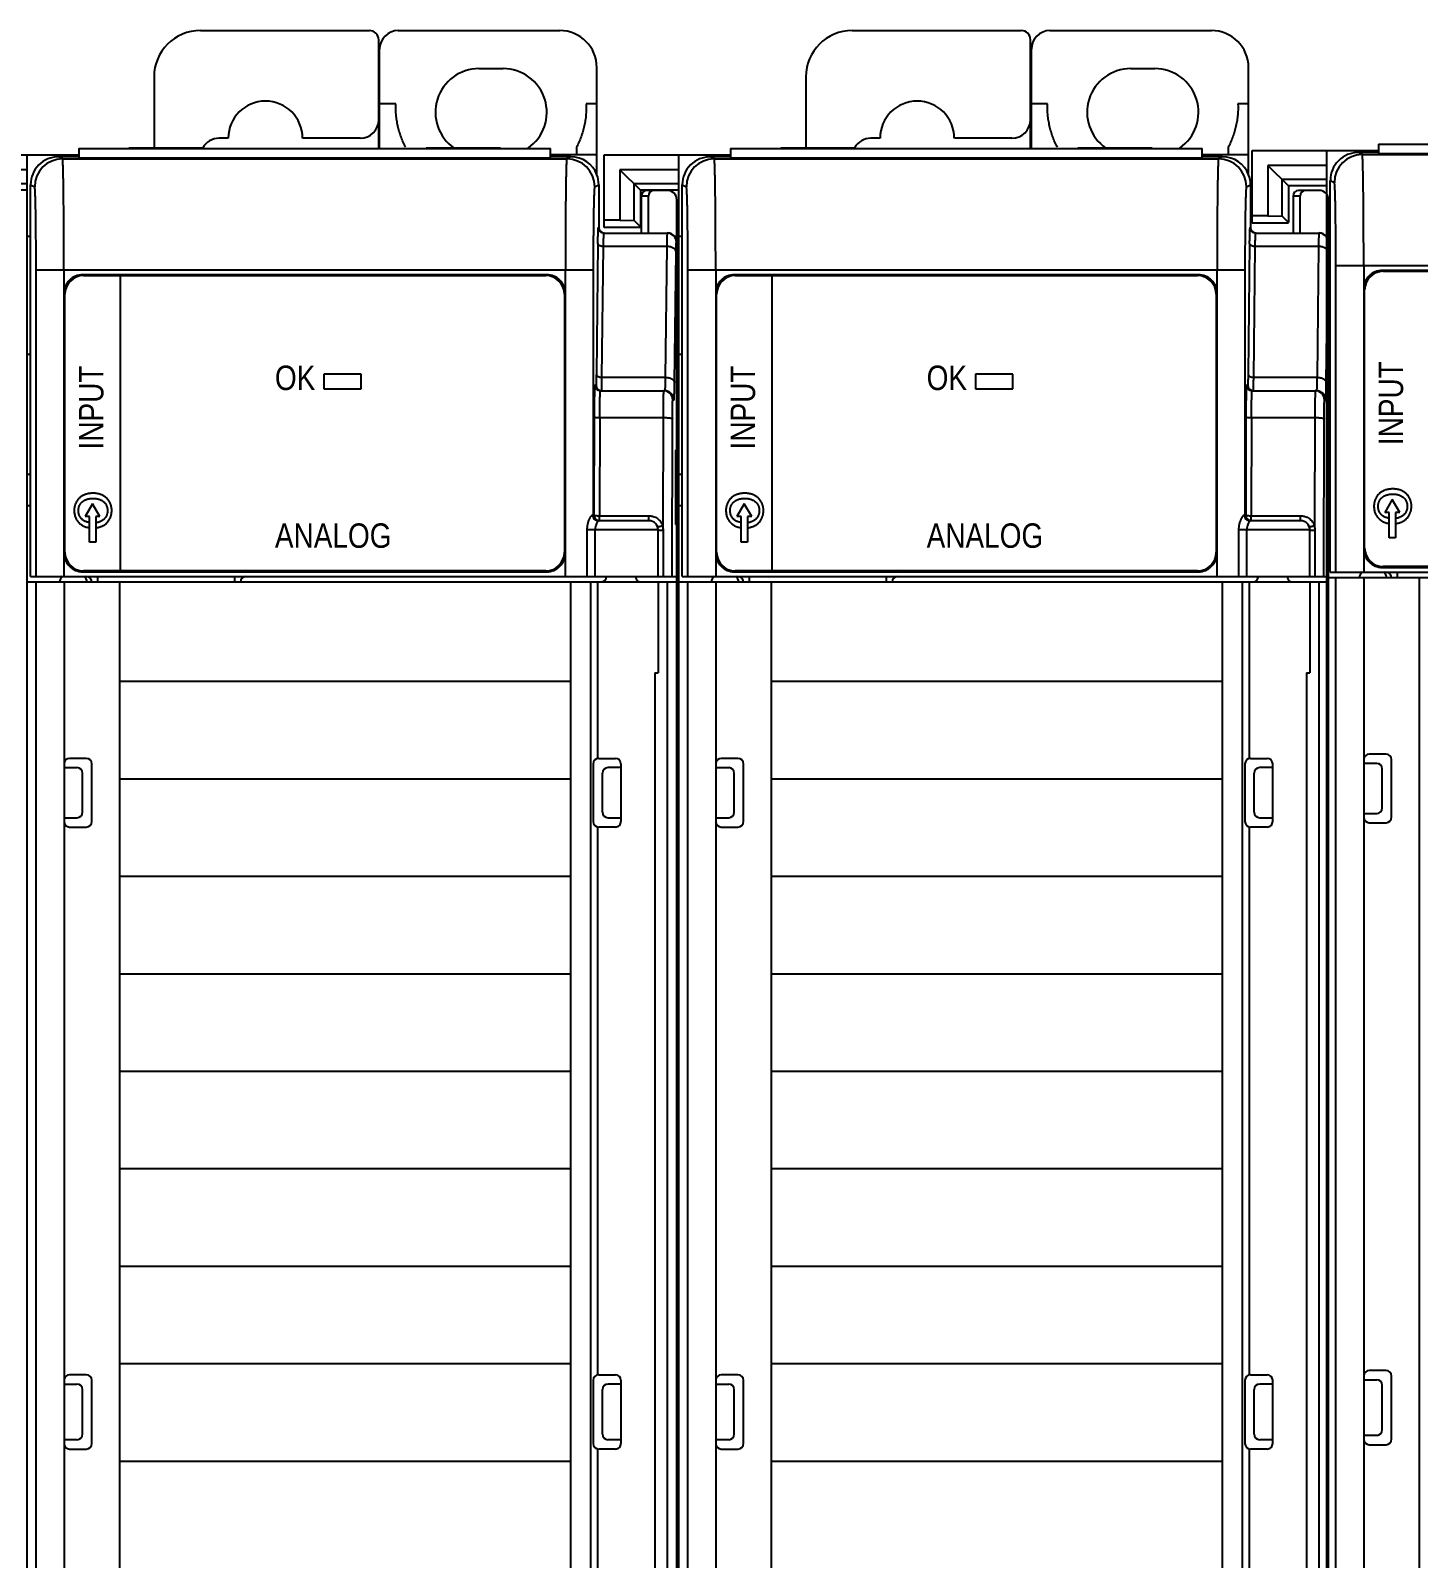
# Model space of a CAD drawing. Header units: inches. Extents: x -38 to 199, y -310 to 64.
# Drawn here: x 103.155 to 106.098, y 55.418 to 58.658 of the extents above; entities that cross this region are included whole.
import ezdxf

# ---------------------------------------------------------------- set-up
doc = ezdxf.new("R2010")
doc.units = ezdxf.units.IN
doc.header["$MEASUREMENT"] = 0
doc.layers.add('off-wire', color=6, linetype='Continuous')
doc.layers.add('PLC', color=7, linetype='Continuous')
doc.styles.get("Standard").update_dxf_attribs({"font": 'arial.ttf'})

# ---------------------------------------------------------------- blocks, each defined once
blk = doc.blocks.new('AI4')
at = {"layer": 'PLC', "linetype": 'Continuous'}
for p, q in [((215.1177, -47.4152), (215.476, -47.4152)), ((215.537, -47.4152), (215.8795, -47.4152)), ((215.4957, -47.6638), (215.4957, -47.4349)), ((215.4976, -47.6638), (215.4976, -47.4546)), ((215.7083, -47.4959), (215.7595, -47.4959)), ((215.9583, -47.7208), (215.9583, -47.4939)), ((215.0193, -47.5136), (215.0193, -47.6638)), ((215.532, -47.5707), (215.4976, -47.5707)), ((215.9583, -47.5707), (215.9357, -47.5707)), ((215.1768, -47.6435), (215.1571, -47.6435)), ((215.4563, -47.6435), (215.3343, -47.6435)), ((214.5921, -47.8325), (214.5921, -47.679)), ((214.5921, -47.679), (214.8599, -47.679)), ((214.7496, -47.679), (214.7496, -52.2734)), ((214.8252, -47.6873), (214.8165, -47.6829)), ((214.8599, -47.6829), (214.8165, -47.6829)), ((214.8252, -47.6873), (215.8945, -47.6873)), ((214.8599, -47.6652), (214.8599, -47.6851)), ((214.8599, -47.6652), (215.8599, -47.6652)), ((214.8599, -47.6851), (215.8599, -47.6851)), ((214.9662, -47.6638), (215.1236, -47.6638)), ((215.5961, -47.6638), (215.7536, -47.6638)), ((215.8599, -47.6851), (215.8599, -47.6652)), ((215.9583, -47.679), (215.8599, -47.679)), ((215.9032, -47.6829), (215.8599, -47.6829)), ((215.9032, -47.6829), (215.8945, -47.6873)), ((215.915, -47.6627), (215.915, -47.679)), ((214.6253, -47.7102), (214.6253, -47.8175)), ((214.6253, -47.7102), (214.6689, -47.7538)), ((214.7496, -47.7102), (214.6253, -47.7102)), ((214.6553, -47.818), (214.6553, -47.7402)), ((214.7496, -47.7402), (214.6553, -47.7402)), ((214.6689, -47.7538), (214.6689, -47.8316)), ((214.7496, -47.7538), (214.6689, -47.7538)), ((214.7575, -48.5727), (214.7575, -47.742)), ((214.7575, -47.742), (214.7662, -47.7463)), ((215.9535, -47.7463), (215.9622, -47.742)), ((215.9622, -47.742), (215.9622, -47.8325)), ((216.1079, -47.7544), (216.0642, -47.7544)), ((214.8276, -47.7769), (214.8276, -47.7689)), ((215.8922, -47.7689), (215.8921, -47.7769)), ((216.0524, -47.7662), (216.0524, -47.8443)), ((216.0674, -47.7662), (216.0524, -47.7662)), ((216.0674, -47.8443), (216.0674, -47.7662)), ((216.1276, -52.2296), (216.1276, -47.774)), ((214.6253, -47.8175), (214.5921, -47.8175)), ((214.6253, -47.8175), (214.6553, -47.818)), ((214.6553, -47.818), (214.6689, -47.8316)), ((214.828, -47.8226), (214.828, -47.8215)), ((215.8918, -47.8083), (215.8917, -47.8215)), ((214.6689, -47.8325), (214.5921, -47.8325)), ((214.7575, -47.8522), (214.7496, -47.8522)), ((214.8282, -47.8518), (214.828, -47.8226)), ((215.9622, -47.8325), (215.9616, -47.8329)), ((215.9734, -47.8447), (216.1072, -47.8447)), ((216.1079, -47.8443), (216.1072, -47.8447)), ((216.1276, -47.8522), (216.1236, -47.8522)), ((215.9605, -47.8665), (215.9572, -48.1439)), ((215.969, -48.1505), (215.9723, -47.8731)), ((216.1066, -47.8731), (215.9723, -47.8731)), ((216.1066, -47.8731), (216.1033, -48.1505)), ((216.123, -48.1616), (216.1263, -47.8842)), ((216.1276, -47.864), (216.1269, -47.8643)), ((214.7693, -48.5727), (214.7693, -47.9235)), ((215.9504, -47.9235), (214.7693, -47.9235)), ((214.8283, -47.9235), (214.8283, -48.5727)), ((215.852, -47.9329), (214.8677, -47.9329)), ((214.8697, -47.9349), (215.85, -47.9349)), ((215.8914, -48.5727), (215.8914, -47.9235)), ((215.9504, -47.9235), (215.9504, -48.4428)), ((214.8303, -48.5215), (214.8303, -47.9742)), ((215.8894, -47.9742), (215.8894, -48.5215)), ((214.7575, -48.1022), (214.7496, -48.1022)), ((215.3795, -48.1435), (215.3795, -48.175)), ((215.4583, -48.1435), (215.3795, -48.1435)), ((215.4583, -48.175), (215.4583, -48.1435)), ((215.3795, -48.175), (215.4583, -48.175)), ((215.9539, -48.1672), (215.9564, -48.1672)), ((215.9682, -48.179), (215.9685, -48.1756)), ((215.9685, -48.1756), (215.9688, -48.1657)), ((215.969, -48.1505), (216.1033, -48.1505)), ((215.9657, -48.179), (216.1021, -48.179)), ((216.0995, -48.179), (216.0993, -48.1817)), ((216.1217, -48.1987), (216.1192, -48.1987)), ((216.1217, -48.1987), (216.1221, -48.1962)), ((215.9525, -48.2343), (215.9521, -48.4428)), ((215.9644, -48.2358), (215.9639, -48.4441)), ((215.9644, -48.2358), (216.0987, -48.2358)), ((216.0987, -48.2358), (216.0983, -48.4652)), ((216.1178, -48.5727), (216.1184, -48.2383)), ((216.1248, -48.305), (216.1248, -48.4624)), ((216.1248, -48.305), (216.1262, -48.305)), ((216.1262, -48.4624), (216.1262, -48.305)), ((214.7496, -48.3561), (214.7575, -48.3561)), ((214.7575, -48.4231), (214.7496, -48.4231)), ((215.9493, -48.4428), (215.9521, -48.4428)), ((215.9609, -48.4546), (215.959, -48.4575)), ((216.0685, -48.4546), (215.9609, -48.4546)), ((215.9639, -48.4546), (215.9639, -48.4441)), ((215.9639, -48.4441), (216.0685, -48.4441)), ((216.0685, -48.4546), (216.0685, -48.4441)), ((216.1262, -48.4624), (216.1248, -48.4624)), ((216.0882, -48.4742), (215.937, -48.4742)), ((215.937, -48.4743), (215.937, -48.5727)), ((215.9544, -48.5727), (215.9544, -48.4742)), ((216.0882, -48.5727), (216.0882, -48.4742)), ((216.0993, -48.5727), (216.0994, -48.4755)), ((214.8677, -48.5628), (215.852, -48.5628)), ((215.85, -48.5609), (214.8697, -48.5609)), ((214.7496, -48.5845), (216.1276, -48.5845)), ((214.7575, -48.5727), (216.1276, -48.5727)), ((214.7693, -52.2935), (214.7693, -48.5845)), ((214.8284, -48.5845), (214.8284, -52.3025)), ((214.8992, -48.5727), (214.8992, -48.5845)), ((215.1906, -48.5845), (215.1906, -48.5727)), ((215.9032, -52.0687), (215.9032, -48.5845)), ((215.9444, -48.5845), (215.9444, -52.0687)), ((215.96, -48.9587), (215.96, -48.5845)), ((216.0882, -48.5845), (216.0882, -48.7774)), ((216.1079, -52.1514), (216.1079, -48.5845)), ((216.0811, -48.7774), (216.0811, -51.99)), ((216.0811, -48.7774), (216.0882, -48.7774)), ((214.8284, -48.9782), (214.8559, -48.9782)), ((214.8756, -48.9585), (214.8402, -48.9585)), ((214.8874, -49.0924), (214.8874, -48.9703)), ((215.9504, -48.9703), (215.9504, -49.0924)), ((215.9622, -48.9585), (215.9976, -48.9585)), ((216.0095, -48.9782), (215.9819, -48.9782)), ((216.0095, -49.0924), (216.0095, -48.9703)), ((214.8677, -49.0727), (214.8677, -48.99)), ((215.9701, -49.0727), (215.9701, -48.99)), ((214.8284, -49.0845), (214.8559, -49.0845)), ((215.9819, -49.0845), (216.0095, -49.0845)), ((214.8402, -49.1042), (214.8756, -49.1042)), ((215.96, -50.2658), (215.96, -49.104)), ((215.9976, -49.1042), (215.9622, -49.1042)), ((214.8756, -50.2656), (214.8402, -50.2656)), ((214.8874, -50.4113), (214.8874, -50.2774)), ((215.9504, -50.2774), (215.9504, -50.4113)), ((215.9622, -50.2656), (215.9976, -50.2656)), ((216.0095, -50.4113), (216.0095, -50.2774)), ((214.8284, -50.2853), (214.8559, -50.2853)), ((214.8677, -50.3916), (214.8677, -50.2971)), ((215.9701, -50.3916), (215.9701, -50.2971)), ((216.0095, -50.2853), (215.9819, -50.2853)), ((214.8559, -50.4034), (214.8284, -50.4034)), ((216.0095, -50.4034), (215.9819, -50.4034)), ((214.8402, -50.4231), (214.8756, -50.4231)), ((215.96, -51.5847), (215.96, -50.4229)), ((215.9976, -50.4231), (215.9622, -50.4231))]:
    blk.add_line(p, q, dxfattribs=at)
at = {"layer": 'PLC'}
for p, q in [((214.9481, -48.5628), (214.9481, -47.9329)), ((214.9461, -48.7951), (215.9032, -48.7951)), ((214.9461, -49.0018), (215.9032, -49.0018)), ((214.9461, -49.2085), (215.9032, -49.2085)), ((214.9461, -49.4152), (215.9032, -49.4152)), ((214.9461, -49.6219), (215.9032, -49.6219)), ((214.9461, -49.8286), (215.9032, -49.8286)), ((214.9461, -50.0353), (215.9032, -50.0353)), ((214.9461, -50.242), (215.9032, -50.242)), ((214.9461, -50.4487), (215.9032, -50.4487))]:
    blk.add_line(p, q, dxfattribs=at)
at = {"layer": 'PLC', "color": 7, "linetype": 'Continuous'}
for p, q in [((214.8889, -48.4188), (214.8733, -48.4459)), ((214.9046, -48.4459), (214.8889, -48.4188)), ((214.8823, -48.4459), (214.8733, -48.4459)), ((214.8823, -48.5), (214.8823, -48.4459)), ((214.8823, -48.4585), (214.8823, -48.4585)), ((214.8823, -48.4695), (214.8823, -48.4695)), ((214.9046, -48.4459), (214.8956, -48.4459)), ((214.8956, -48.4459), (214.8956, -48.5)), ((214.8956, -48.4588), (214.8956, -48.4588)), ((214.8956, -48.4698), (214.8956, -48.4698)), ((214.8956, -48.5), (214.8823, -48.5))]:
    blk.add_line(p, q, dxfattribs=at)
at = {"layer": 'PLC'}
blk.add_lwpolyline([(214.7693, -48.5845), (214.9461, -48.5845), (214.9461, -52.3089), (214.7693, -52.3089)], close=True, dxfattribs=at)
at = {"layer": 'PLC', "linetype": 'Continuous'}
for centre, radius, start, end in [((215.1177, -47.5136), 0.0984, 90, 180), ((215.476, -47.4349), 0.0197, 0, 90), ((215.537, -47.4546), 0.0394, 90, 180), ((215.8795, -47.4939), 0.0787, 0, 90), ((215.7083, -47.5884), 0.0925, 90, 235.1773), ((215.7595, -47.5884), 0.0925, 304.8225, 90), ((215.2555, -47.6435), 0.0787, 0, 180), ((215.4563, -47.6042), 0.0394, 270, 0), ((215.1571, -47.6829), 0.0394, 90, 150.7507), ((214.8165, -47.742), 0.059, 89.9941, 179.9963), ((214.8253, -47.7463), 0.0591, 90.0133, 179.9941), ((215.8945, -47.7463), 0.0591, 0.0052, 89.9864), ((216.0642, -47.7662), 0.0118, 90, 180), ((216.1079, -47.774), 0.0197, 0, 90), ((203.4647, -47.8923), 11.3635, 0.35718, 0.58221), ((225.9728, -47.8811), 10.0813, 179.40757, 179.58624), ((232.4316, -47.9222), 16.5402, 179.65114, 180.00432), ((197.5204, -47.9235), 17.3079, 0.00012, 0.23749), ((215.9734, -47.8329), 0.0118, 180.0076, 269.9859), ((216.1072, -47.8644), 0.0197, 0.0071, 89.9856), ((214.8677, -47.9723), 0.0394, 90, 180.2046), ((214.8697, -47.9742), 0.0394, 90, 180), ((215.85, -47.9742), 0.0394, 0, 90), ((215.852, -47.9723), 0.0394, 359.7572, 90), ((215.9657, -48.1672), 0.0118, 179.9963, 269.9952), ((215.9682, -48.1672), 0.0118, 180.0785, 269.9991), ((214.3808, -48.1365), 1.5883, 358.9453, 359.4943), ((216.0995, -48.1987), 0.0197, 0.0014, 89.9226), ((216.1021, -48.1987), 0.0197, 359.9955, 89.9954), ((215.9623, -48.4428), 0.0117, 179.9923, 269.9793), ((215.9639, -48.4428), 0.0118, 179.9993, 269.9977), ((216.0685, -48.4742), 0.0197, 0, 90), ((216.0689, -48.4757), 0.0312, 19.6677, 37.4136), ((214.8677, -48.5235), 0.0394, 179.7697, 270), ((214.8697, -48.5215), 0.0394, 180, 270), ((215.85, -48.5215), 0.0394, 270, 360), ((215.852, -48.5235), 0.0394, 270, 0.2819), ((214.848, -48.5911), 0.0303, 141.8481, 167.3196), ((214.848, -48.5911), 0.0303, 12.6804, 38.1519), ((214.8756, -48.5845), 0.0118, 0, 67.5), ((215.2142, -48.5845), 0.0118, 90, 180), ((215.9671, -48.5727), 0.0118, 270, 0), ((216.0518, -48.5727), 0.0118, 180, 247.5), ((214.8402, -48.9703), 0.0118, 90, 179.9898), ((214.8559, -48.99), 0.0118, 0, 90), ((214.8756, -48.9703), 0.0118, 0, 90), ((215.9622, -48.9703), 0.0118, 90, 180), ((215.9819, -48.99), 0.0118, 90, 180), ((215.9976, -48.9703), 0.0118, 0, 90), ((214.8559, -49.0727), 0.0118, 270, 360), ((215.9819, -49.0727), 0.0118, 180, 270), ((214.8402, -49.0924), 0.0118, 180.0095, 270), ((214.8756, -49.0924), 0.0118, 270, 360), ((215.9622, -49.0924), 0.0118, 180, 270), ((215.9976, -49.0924), 0.0118, 270, 0.006), ((214.8402, -50.2774), 0.0118, 90, 179.9886), ((214.8756, -50.2774), 0.0118, 0, 90), ((215.9622, -50.2774), 0.0118, 90, 180), ((215.9976, -50.2774), 0.0118, 0, 90), ((214.8559, -50.2971), 0.0118, 0, 90), ((215.9819, -50.2971), 0.0118, 90, 180), ((214.8402, -50.4113), 0.0118, 180.0095, 270), ((214.8559, -50.3916), 0.0118, 270, 360), ((214.8756, -50.4113), 0.0118, 270, 360), ((215.9622, -50.4113), 0.0118, 180, 270), ((215.9819, -50.3916), 0.0118, 180, 270), ((215.9976, -50.4113), 0.0118, 270, 0.006)]:
    blk.add_arc(centre, radius, start, end, dxfattribs=at)
for centre, major_axis, ratio, start_param, end_param in [((215.9032, -47.742), (0.0528, 0.0264), 0.99981, -0.096361, 1.107103), ((215.9032, -47.742), (-0.0528, -0.0264), 0.99981, 2.678052, 3.045231), ((216.0792, -47.7662), (0.0118, 0), 0.999848, 7.853982, 9.424778), ((215.974, -47.8325), (0.0106, 0.0053), 0.99981, 2.678052, 4.248696), ((216.1079, -47.864), (-0.0176, -0.0088), 0.99981, 3.32181, 4.248696), ((216.1079, -47.864), (0.0176, 0.0088), 0.99981, -0.463541, 0.180217)]:
    blk.add_ellipse(centre, major_axis=major_axis, ratio=ratio, start_param=start_param, end_param=end_param, dxfattribs=at)
for points, knots in [([(215.5528, -47.6627), (215.5509, -47.6591), (215.5474, -47.6519), (215.5429, -47.6406), (215.5392, -47.6292), (215.5362, -47.6177), (215.5339, -47.606), (215.532, -47.5904), (215.5317, -47.5785), (215.532, -47.5707)], [0, 0, 0, 0, 0.127708, 0.254328, 0.380026, 0.504912, 0.629177, 0.753048, 1, 1, 1, 1]), ([(215.9357, -47.5707), (215.9361, -47.5785), (215.9358, -47.5904), (215.9338, -47.606), (215.9316, -47.6177), (215.9286, -47.6292), (215.9248, -47.6406), (215.9203, -47.6519), (215.9168, -47.6591), (215.9149, -47.6627)], [0, 0, 0, 0, 0.246944, 0.370809, 0.495073, 0.619962, 0.745664, 0.872289, 1, 1, 1, 1]), ([(214.8276, -47.7689), (214.8275, -47.7629), (214.8274, -47.7541), (214.8272, -47.7427), (214.8271, -47.7349), (214.8269, -47.7276), (214.8268, -47.7209), (214.8267, -47.7148), (214.8265, -47.7093), (214.8264, -47.7043), (214.8262, -47.7), (214.8261, -47.6968), (214.826, -47.6945), (214.8259, -47.693), (214.8258, -47.6917), (214.8257, -47.6906), (214.8257, -47.6897), (214.8256, -47.6889), (214.8255, -47.6882), (214.8254, -47.6878), (214.8254, -47.6875), (214.8253, -47.6874), (214.8253, -47.6873), (214.8253, -47.6873), (214.8252, -47.6873)], [0, 0, 0, 0, 0.220848, 0.32252, 0.417952, 0.506883, 0.589081, 0.664312, 0.732348, 0.792993, 0.846102, 0.891528, 0.911317, 0.929132, 0.944961, 0.958798, 0.970639, 0.98048, 0.988319, 0.994158, 0.996333, 0.998017, 0.999226, 1, 1, 1, 1]), ([(215.8945, -47.6873), (215.8944, -47.6873), (215.8944, -47.6873), (215.8944, -47.6874), (215.8943, -47.6875), (215.8943, -47.6878), (215.8942, -47.6882), (215.8941, -47.6889), (215.894, -47.6897), (215.894, -47.6906), (215.8939, -47.6918), (215.8938, -47.693), (215.8937, -47.6945), (215.8936, -47.6968), (215.8935, -47.7), (215.8933, -47.7043), (215.8932, -47.7093), (215.893, -47.7148), (215.8929, -47.721), (215.8928, -47.7277), (215.8926, -47.7349), (215.8925, -47.7427), (215.8923, -47.7541), (215.8922, -47.7629), (215.8922, -47.7689)], [0, 0, 0, 0, 0.000774, 0.001982, 0.003667, 0.005842, 0.011681, 0.01952, 0.029361, 0.041202, 0.05504, 0.070869, 0.088685, 0.108474, 0.153902, 0.207012, 0.267659, 0.335696, 0.410928, 0.493126, 0.582057, 0.677489, 0.779159, 1, 1, 1, 1]), ([(214.7693, -47.9235), (214.7693, -47.912), (214.7692, -47.895), (214.7691, -47.8725), (214.769, -47.8562), (214.7689, -47.8406), (214.7688, -47.8258), (214.7686, -47.8119), (214.7684, -47.7991), (214.7682, -47.7875), (214.768, -47.7786), (214.7678, -47.7722), (214.7676, -47.7678), (214.7675, -47.7639), (214.7674, -47.7604), (214.7672, -47.7572), (214.7671, -47.7544), (214.767, -47.7521), (214.7668, -47.7504), (214.7667, -47.7492), (214.7667, -47.7485), (214.7666, -47.7478), (214.7665, -47.7473), (214.7664, -47.7469), (214.7664, -47.7466), (214.7663, -47.7464), (214.7662, -47.7463), (214.7662, -47.7463)], [0, 0, 0, 0, 0.193908, 0.288591, 0.380476, 0.468739, 0.552559, 0.631129, 0.703673, 0.769515, 0.828011, 0.854337, 0.878635, 0.900844, 0.920908, 0.938786, 0.954437, 0.967819, 0.978896, 0.983563, 0.987646, 0.991145, 0.994061, 0.996393, 0.998147, 0.999334, 1, 1, 1, 1]), ([(215.9535, -47.7463), (215.9535, -47.7463), (215.9534, -47.7464), (215.9533, -47.7466), (215.9533, -47.7469), (215.9532, -47.7473), (215.9531, -47.7478), (215.9531, -47.7485), (215.953, -47.7492), (215.9529, -47.7504), (215.9528, -47.7521), (215.9526, -47.7544), (215.9525, -47.7572), (215.9523, -47.7604), (215.9522, -47.7639), (215.9521, -47.7679), (215.9519, -47.7722), (215.9518, -47.7786), (215.9515, -47.7875), (215.9513, -47.7991), (215.9511, -47.8119), (215.951, -47.8258), (215.9508, -47.8406), (215.9507, -47.8562), (215.9506, -47.8725), (215.9505, -47.895), (215.9504, -47.912), (215.9504, -47.9235)], [0, 0, 0, 0, 0.000666, 0.001851, 0.003603, 0.005934, 0.008847, 0.012344, 0.016425, 0.02109, 0.032166, 0.04555, 0.061205, 0.079087, 0.099156, 0.121367, 0.145665, 0.17199, 0.230484, 0.296325, 0.368871, 0.447444, 0.531269, 0.619531, 0.711414, 0.806094, 1, 1, 1, 1]), ([(215.9605, -47.8665), (215.9605, -47.864), (215.9605, -47.8594), (215.9606, -47.8537), (215.9607, -47.8496), (215.9608, -47.8469), (215.9609, -47.8443), (215.9609, -47.842), (215.961, -47.84), (215.9611, -47.8382), (215.9611, -47.8366), (215.9612, -47.8355), (215.9613, -47.8347), (215.9613, -47.8343), (215.9613, -47.8338), (215.9614, -47.8335), (215.9614, -47.8333), (215.9615, -47.8331), (215.9615, -47.8329), (215.9615, -47.8329), (215.9616, -47.8329)], [0, 0, 0, 0, 0.217545, 0.413663, 0.502583, 0.584974, 0.660569, 0.729105, 0.790328, 0.844039, 0.89005, 0.928176, 0.944228, 0.958258, 0.970258, 0.980227, 0.988161, 0.994067, 0.99797, 1, 1, 1, 1]), ([(215.9723, -47.8731), (215.9723, -47.871), (215.9724, -47.8671), (215.9725, -47.8616), (215.9726, -47.8574), (215.9727, -47.8544), (215.9727, -47.8524), (215.9728, -47.8507), (215.9729, -47.8491), (215.973, -47.8478), (215.973, -47.8468), (215.9731, -47.846), (215.9732, -47.8455), (215.9732, -47.8452), (215.9732, -47.845), (215.9733, -47.8448), (215.9733, -47.8447), (215.9733, -47.8447), (215.9734, -47.8447)], [0, 0, 0, 0, 0.217153, 0.413238, 0.584751, 0.66035, 0.72886, 0.790067, 0.843756, 0.889716, 0.927782, 0.957866, 0.969892, 0.979898, 0.987882, 0.993849, 0.997834, 1, 1, 1, 1]), ([(216.1072, -47.8447), (216.1072, -47.8447), (216.1072, -47.8447), (216.1072, -47.8447), (216.1072, -47.8448), (216.1071, -47.845), (216.1071, -47.8452), (216.1071, -47.8455), (216.1071, -47.8458), (216.1071, -47.8462), (216.107, -47.8469), (216.107, -47.8478), (216.1069, -47.8491), (216.1069, -47.8507), (216.1069, -47.8524), (216.1068, -47.8544), (216.1068, -47.8565), (216.1067, -47.8589), (216.1067, -47.8623), (216.1066, -47.8671), (216.1066, -47.871), (216.1066, -47.8731)], [0, 0, 0, 0, 0.000701, 0.001864, 0.00569, 0.011556, 0.019469, 0.029423, 0.041411, 0.055422, 0.071446, 0.109492, 0.155456, 0.209169, 0.270416, 0.338981, 0.414648, 0.497199, 0.586333, 0.782622, 1, 1, 1, 1]), ([(215.9723, -47.8731), (215.9715, -47.8731), (215.97, -47.873), (215.9678, -47.8726), (215.9658, -47.872), (215.964, -47.8712), (215.9625, -47.8702), (215.9614, -47.8691), (215.9607, -47.8678), (215.9605, -47.8669), (215.9605, -47.8665)], [0, 0, 0, 0, 0.155385, 0.307511, 0.451848, 0.585479, 0.706506, 0.81452, 0.911059, 1, 1, 1, 1]), ([(216.1263, -47.8842), (216.1262, -47.8834), (216.1259, -47.8819), (216.1247, -47.8798), (216.1228, -47.8779), (216.1203, -47.8763), (216.1174, -47.8749), (216.114, -47.8739), (216.1104, -47.8733), (216.1078, -47.8731), (216.1066, -47.8731)], [0, 0, 0, 0, 0.088915, 0.18538, 0.293295, 0.414254, 0.547907, 0.692338, 0.844576, 1, 1, 1, 1]), ([(216.1263, -47.8842), (216.1263, -47.8827), (216.1263, -47.88), (216.1264, -47.8761), (216.1264, -47.8732), (216.1265, -47.8711), (216.1265, -47.8697), (216.1266, -47.8685), (216.1266, -47.8675), (216.1267, -47.8666), (216.1267, -47.8658), (216.1267, -47.8653), (216.1268, -47.8649), (216.1268, -47.8647), (216.1268, -47.8646), (216.1268, -47.8645), (216.1269, -47.8644), (216.1269, -47.8644), (216.1269, -47.8643)], [0, 0, 0, 0, 0.217235, 0.4134, 0.584986, 0.660615, 0.729149, 0.790373, 0.844073, 0.890034, 0.928091, 0.958156, 0.970167, 0.980153, 0.98811, 0.994038, 0.99796, 1, 1, 1, 1]), ([(215.9572, -48.1439), (215.9571, -48.1456), (215.9571, -48.1488), (215.957, -48.1534), (215.9569, -48.1569), (215.9569, -48.1593), (215.9568, -48.1609), (215.9568, -48.1623), (215.9567, -48.1636), (215.9567, -48.1647), (215.9566, -48.1655), (215.9566, -48.1661), (215.9565, -48.1665), (215.9565, -48.1667), (215.9565, -48.1669), (215.9565, -48.167), (215.9564, -48.1671), (215.9564, -48.1672), (215.9564, -48.1672)], [0, 0, 0, 0, 0.219039, 0.416593, 0.589077, 0.66495, 0.733586, 0.794768, 0.848275, 0.893892, 0.93145, 0.96086, 0.972486, 0.98205, 0.989546, 0.994981, 0.99839, 1, 1, 1, 1]), ([(215.9572, -48.1439), (215.9572, -48.1443), (215.9574, -48.1452), (215.9581, -48.1465), (215.9592, -48.1476), (215.9607, -48.1486), (215.9625, -48.1494), (215.9645, -48.15), (215.9667, -48.1504), (215.9682, -48.1505), (215.969, -48.1505)], [0, 0, 0, 0, 0.088913, 0.185374, 0.293288, 0.414248, 0.547902, 0.692335, 0.844576, 1, 1, 1, 1]), ([(215.9539, -48.1672), (215.9539, -48.1672), (215.9538, -48.1672), (215.9538, -48.1673), (215.9537, -48.1675), (215.9537, -48.1679), (215.9536, -48.1685), (215.9536, -48.1692), (215.9535, -48.17), (215.9534, -48.171), (215.9534, -48.1722), (215.9533, -48.1735), (215.9533, -48.1755), (215.9532, -48.1783), (215.9531, -48.1822), (215.953, -48.1865), (215.9529, -48.1913), (215.9528, -48.1965), (215.9527, -48.2021), (215.9527, -48.2081), (215.9526, -48.2144), (215.9526, -48.2231), (215.9526, -48.2298), (215.9525, -48.2343)], [0, 0, 0, 0, 0.000536, 0.001522, 0.005137, 0.011024, 0.01919, 0.02963, 0.042332, 0.05728, 0.074447, 0.09379, 0.115264, 0.16443, 0.221587, 0.286261, 0.357886, 0.435892, 0.519667, 0.608545, 0.701855, 0.798836, 1, 1, 1, 1]), ([(216.1033, -48.1505), (216.1032, -48.1526), (216.1032, -48.1566), (216.1031, -48.1622), (216.1029, -48.1664), (216.1028, -48.1694), (216.1028, -48.1714), (216.1027, -48.1731), (216.1026, -48.1746), (216.1025, -48.1759), (216.1024, -48.177), (216.1023, -48.1778), (216.1023, -48.1784), (216.1022, -48.1787), (216.1022, -48.1788), (216.1021, -48.1789), (216.1021, -48.179), (216.1021, -48.179)], [0, 0, 0, 0, 0.218845, 0.416237, 0.588588, 0.664406, 0.732996, 0.794142, 0.847625, 0.893229, 0.930792, 0.96023, 0.981482, 0.989034, 0.994554, 0.998103, 1, 1, 1, 1]), ([(216.1033, -48.1505), (216.1045, -48.1505), (216.1071, -48.1507), (216.1107, -48.1513), (216.1141, -48.1523), (216.117, -48.1537), (216.1195, -48.1554), (216.1214, -48.1573), (216.1226, -48.1594), (216.1229, -48.1609), (216.123, -48.1616)], [0, 0, 0, 0, 0.155389, 0.307521, 0.451858, 0.585485, 0.70651, 0.814522, 0.91106, 1, 1, 1, 1]), ([(216.1221, -48.1962), (216.1221, -48.1954), (216.1222, -48.1937), (216.1224, -48.1895), (216.1226, -48.1827), (216.1228, -48.1729), (216.1229, -48.1656), (216.123, -48.1616)], [0, 0, 0, 0, 0.063849, 0.146892, 0.367675, 0.655358, 1, 1, 1, 1]), ([(215.9644, -48.2358), (215.9644, -48.232), (215.9644, -48.2246), (215.9645, -48.2155), (215.9646, -48.2086), (215.9646, -48.2038), (215.9647, -48.1994), (215.9648, -48.1953), (215.9649, -48.1917), (215.965, -48.1884), (215.9651, -48.186), (215.9651, -48.1843), (215.9652, -48.1832), (215.9653, -48.1822), (215.9653, -48.1814), (215.9654, -48.1807), (215.9654, -48.1801), (215.9655, -48.1796), (215.9655, -48.1793), (215.9656, -48.1791), (215.9656, -48.179), (215.9657, -48.179), (215.9657, -48.179)], [0, 0, 0, 0, 0.2011, 0.391327, 0.480187, 0.56395, 0.641945, 0.713558, 0.778222, 0.83537, 0.884528, 0.905999, 0.925341, 0.94251, 0.957463, 0.970171, 0.980621, 0.988803, 0.994712, 0.998369, 0.999394, 1, 1, 1, 1]), ([(216.0993, -48.1817), (216.0993, -48.1828), (216.0992, -48.1854), (216.0991, -48.1899), (216.099, -48.1955), (216.0989, -48.205), (216.0988, -48.2185), (216.0988, -48.2298), (216.0987, -48.2358)], [0, 0, 0, 0, 0.061297, 0.145256, 0.250208, 0.373862, 0.666877, 1, 1, 1, 1]), ([(216.1184, -48.2383), (216.1184, -48.2356), (216.1185, -48.2304), (216.1185, -48.2241), (216.1186, -48.2193), (216.1186, -48.216), (216.1186, -48.2129), (216.1187, -48.2101), (216.1187, -48.2075), (216.1188, -48.2053), (216.1189, -48.2036), (216.1189, -48.2024), (216.1189, -48.2016), (216.119, -48.2009), (216.119, -48.2003), (216.119, -48.1998), (216.1191, -48.1994), (216.1191, -48.1991), (216.1191, -48.1989), (216.1192, -48.1987), (216.1192, -48.1987), (216.1192, -48.1987), (216.1192, -48.1987)], [0, 0, 0, 0, 0.200964, 0.391456, 0.480407, 0.564172, 0.642148, 0.71373, 0.778337, 0.835483, 0.88471, 0.906212, 0.925562, 0.942713, 0.957644, 0.970337, 0.980778, 0.98895, 0.994846, 0.998471, 0.999462, 1, 1, 1, 1]), ([(215.9525, -48.2343), (215.9525, -48.2344), (215.9526, -48.2345), (215.9528, -48.2346), (215.9531, -48.2348), (215.9535, -48.2349), (215.954, -48.235), (215.9549, -48.2352), (215.9562, -48.2354), (215.9579, -48.2356), (215.9607, -48.2357), (215.9629, -48.2358), (215.9644, -48.2358)], [0, 0, 0, 0, 0.013411, 0.032832, 0.059851, 0.094901, 0.138001, 0.188839, 0.311996, 0.4604, 0.628858, 1, 1, 1, 1]), ([(216.0987, -48.2358), (216.1, -48.2358), (216.1025, -48.2358), (216.1061, -48.236), (216.1094, -48.2362), (216.112, -48.2364), (216.1138, -48.2367), (216.1149, -48.2369), (216.1159, -48.2371), (216.1168, -48.2373), (216.1175, -48.2375), (216.1179, -48.2377), (216.1182, -48.2379), (216.1183, -48.238), (216.1184, -48.2382), (216.1184, -48.2383)], [0, 0, 0, 0, 0.188607, 0.370965, 0.539304, 0.687679, 0.752718, 0.810928, 0.861828, 0.90497, 0.940046, 0.967092, 0.977728, 0.986584, 1, 1, 1, 1]), ([(215.9493, -48.4428), (215.9491, -48.4428), (215.9486, -48.4429), (215.9478, -48.4434), (215.9468, -48.4441), (215.9458, -48.4452), (215.9447, -48.4465), (215.9436, -48.4481), (215.9425, -48.45), (215.9415, -48.4521), (215.9405, -48.4545), (215.9396, -48.457), (215.9388, -48.4597), (215.938, -48.4635), (215.9373, -48.4683), (215.937, -48.4723), (215.937, -48.4743)], [0, 0, 0, 0, 0.019245, 0.045227, 0.078689, 0.119757, 0.168205, 0.223799, 0.286155, 0.354285, 0.427081, 0.503537, 0.58288, 0.664358, 0.831029, 1, 1, 1, 1]), ([(215.9493, -48.4428), (215.9493, -48.4443), (215.9499, -48.4474), (215.9525, -48.4513), (215.9563, -48.4539), (215.9594, -48.4546), (215.9609, -48.4546)], [0, 0, 0, 0, 0.252205, 0.50306, 0.75218, 1, 1, 1, 1]), ([(215.9521, -48.4428), (215.9521, -48.4428), (215.9522, -48.4429), (215.9524, -48.443), (215.9527, -48.4431), (215.9531, -48.4433), (215.9536, -48.4434), (215.9545, -48.4435), (215.9557, -48.4437), (215.9575, -48.4438), (215.9595, -48.444), (215.9617, -48.444), (215.9632, -48.4441), (215.9639, -48.4441)], [0, 0, 0, 0, 0.01224, 0.030922, 0.057489, 0.09228, 0.135262, 0.186085, 0.309435, 0.458246, 0.627302, 0.810546, 1, 1, 1, 1]), ([(215.959, -48.4575), (215.9584, -48.4585), (215.9572, -48.4607), (215.956, -48.4639), (215.9552, -48.4668), (215.9548, -48.4692), (215.9545, -48.4717), (215.9544, -48.4734), (215.9544, -48.4742)], [0, 0, 0, 0, 0.194219, 0.438336, 0.572826, 0.712629, 0.855745, 1, 1, 1, 1]), ([(216.0685, -48.4441), (216.0693, -48.4441), (216.0724, -48.4442), (216.0755, -48.4448), (216.0777, -48.4455)], [0, 0, 0, 0, 0.249748, 1, 1, 1, 1]), ([(216.0777, -48.4455), (216.0808, -48.4465), (216.0868, -48.4495), (216.0917, -48.4542), (216.0937, -48.4568)], [0, 0, 0, 0, 0.500394, 1, 1, 1, 1]), ([(216.0881, -48.468), (216.088, -48.468), (216.0877, -48.468), (216.0875, -48.468), (216.0873, -48.4679), (216.0872, -48.4679), (216.0871, -48.4678), (216.0871, -48.4678)], [0, 0, 0, 0, 0.385053, 0.67504, 0.785307, 0.873936, 1, 1, 1, 1]), ([(216.0983, -48.4652), (216.0972, -48.4656), (216.0952, -48.4662), (216.0924, -48.4671), (216.0903, -48.4676), (216.0889, -48.4679), (216.0884, -48.4679), (216.0881, -48.468)], [0, 0, 0, 0, 0.313968, 0.601148, 0.835606, 0.927491, 1, 1, 1, 1]), ([(216.0994, -48.4755), (216.0994, -48.4747), (216.0993, -48.4712), (216.0988, -48.4678), (216.0983, -48.4652)], [0, 0, 0, 0, 0.250127, 1, 1, 1, 1]), ([(216.0994, -48.4755), (216.0986, -48.4755), (216.0972, -48.4755), (216.0951, -48.4754), (216.0932, -48.4753), (216.0917, -48.4752), (216.0907, -48.475), (216.0901, -48.4749), (216.0895, -48.4748), (216.0891, -48.4747), (216.0887, -48.4746), (216.0885, -48.4745), (216.0883, -48.4744), (216.0882, -48.4744), (216.0882, -48.4743), (216.0882, -48.4742)], [0, 0, 0, 0, 0.19336, 0.379257, 0.549755, 0.698289, 0.762886, 0.820315, 0.87006, 0.91179, 0.945362, 0.970767, 0.980507, 0.988421, 1, 1, 1, 1])]:
    blk.add_open_spline(points, degree=3, knots=knots, dxfattribs=at)
at = {"layer": 'PLC', "color": 7, "linetype": 'Continuous'}
for points, knots in [([(214.8899, -48.3963), (214.889, -48.3963), (214.8871, -48.3964), (214.8843, -48.3966), (214.8816, -48.3969), (214.879, -48.3974), (214.8765, -48.3981), (214.874, -48.3988), (214.8716, -48.3997), (214.8693, -48.4008), (214.8671, -48.402), (214.865, -48.4033), (214.863, -48.4048), (214.8611, -48.4063), (214.8594, -48.408), (214.8578, -48.4099), (214.8564, -48.4118), (214.855, -48.4139), (214.8539, -48.4161), (214.8528, -48.4183), (214.8519, -48.4206), (214.8512, -48.423), (214.8507, -48.4254), (214.8502, -48.4279), (214.85, -48.4305), (214.85, -48.4323), (214.85, -48.4331)], [0, 0, 0, 0, 0.046666, 0.092161, 0.136649, 0.180448, 0.223293, 0.265781, 0.307491, 0.349241, 0.390297, 0.430963, 0.470884, 0.510312, 0.549967, 0.589534, 0.629402, 0.66999, 0.710719, 0.750975, 0.79155, 0.832033, 0.873092, 0.914413, 0.956901, 1, 1, 1, 1]), ([(214.9296, -48.4332), (214.9296, -48.4323), (214.9296, -48.4307), (214.9294, -48.4282), (214.929, -48.4258), (214.9285, -48.4235), (214.9278, -48.4212), (214.927, -48.4189), (214.926, -48.4166), (214.9249, -48.4145), (214.9237, -48.4123), (214.9222, -48.4104), (214.9207, -48.4085), (214.919, -48.4067), (214.9172, -48.4051), (214.9152, -48.4036), (214.9131, -48.4023), (214.9109, -48.401), (214.9085, -48.3999), (214.9061, -48.399), (214.9036, -48.3982), (214.901, -48.3975), (214.8984, -48.397), (214.8956, -48.3966), (214.8928, -48.3964), (214.8909, -48.3963), (214.8899, -48.3963)], [0, 0, 0, 0, 0.040917, 0.081206, 0.121044, 0.160801, 0.20044, 0.240141, 0.27998, 0.320332, 0.360792, 0.400579, 0.440342, 0.480112, 0.519955, 0.560443, 0.601634, 0.64374, 0.686389, 0.729297, 0.772543, 0.816374, 0.860888, 0.906038, 0.95244, 1, 1, 1, 1]), ([(214.85, -48.4331), (214.85, -48.4345), (214.8501, -48.4371), (214.8506, -48.4409), (214.8514, -48.4445), (214.8526, -48.4479), (214.8542, -48.4512), (214.856, -48.4542), (214.8583, -48.4571), (214.8608, -48.4598), (214.8636, -48.4622), (214.8667, -48.4643), (214.8701, -48.4661), (214.8738, -48.4675), (214.8777, -48.4686), (214.8806, -48.4692), (214.8821, -48.4694), (214.8823, -48.4695)], [0, 0, 0, 0, 0.074452, 0.145707, 0.214919, 0.282549, 0.349095, 0.415871, 0.483174, 0.552027, 0.62171, 0.691581, 0.762412, 0.835307, 0.910702, 0.989454, 1, 1, 1, 1]), ([(214.8589, -48.4331), (214.8589, -48.4324), (214.859, -48.4312), (214.8591, -48.4294), (214.8595, -48.4277), (214.8599, -48.4259), (214.8604, -48.4243), (214.8611, -48.4226), (214.8619, -48.4211), (214.8628, -48.4195), (214.8638, -48.4181), (214.8649, -48.4167), (214.8661, -48.4154), (214.8674, -48.4142), (214.8688, -48.4131), (214.8703, -48.4121), (214.8719, -48.4112), (214.8736, -48.4104), (214.8753, -48.4097), (214.8772, -48.409), (214.8791, -48.4085), (214.8811, -48.408), (214.8832, -48.4077), (214.8854, -48.4075), (214.8876, -48.4073), (214.8891, -48.4073), (214.8898, -48.4073)], [0, 0, 0, 0, 0.040902, 0.080929, 0.120351, 0.15926, 0.197827, 0.236487, 0.275201, 0.314321, 0.35358, 0.392422, 0.431063, 0.469956, 0.509123, 0.548949, 0.589428, 0.631064, 0.673423, 0.71666, 0.760829, 0.805914, 0.852562, 0.900248, 0.949148, 1, 1, 1, 1]), ([(214.8823, -48.4585), (214.8813, -48.4584), (214.8793, -48.458), (214.8762, -48.4572), (214.8733, -48.4561), (214.8706, -48.4548), (214.8683, -48.4533), (214.8663, -48.4514), (214.8646, -48.4495), (214.8631, -48.4474), (214.8618, -48.4452), (214.8607, -48.443), (214.8599, -48.4406), (214.8594, -48.4382), (214.859, -48.4357), (214.859, -48.4339), (214.8589, -48.4331)], [0, 0, 0, 0, 0.078095, 0.165821, 0.247714, 0.324391, 0.397646, 0.468164, 0.536713, 0.603673, 0.669203, 0.734039, 0.798716, 0.864563, 0.931359, 1, 1, 1, 1]), ([(214.8898, -48.4073), (214.891, -48.4073), (214.8934, -48.4073), (214.8968, -48.4077), (214.8999, -48.4083), (214.9029, -48.409), (214.9057, -48.4101), (214.9082, -48.4113), (214.9105, -48.4128), (214.9127, -48.4145), (214.9145, -48.4164), (214.9162, -48.4185), (214.9176, -48.4206), (214.9187, -48.4229), (214.9196, -48.4253), (214.9202, -48.4278), (214.9206, -48.4305), (214.9206, -48.4323), (214.9207, -48.4332)], [0, 0, 0, 0, 0.078848, 0.153586, 0.224629, 0.292039, 0.356569, 0.418787, 0.479523, 0.53946, 0.598338, 0.655333, 0.711417, 0.767044, 0.823194, 0.880455, 0.938945, 1, 1, 1, 1]), ([(214.8956, -48.4698), (214.8957, -48.4698), (214.8966, -48.4697), (214.8983, -48.4694), (214.9007, -48.4689), (214.9031, -48.4683), (214.9054, -48.4675), (214.9078, -48.4667), (214.91, -48.4656), (214.9123, -48.4645), (214.9144, -48.4632), (214.9163, -48.4617), (214.9182, -48.4602), (214.9199, -48.4585), (214.9216, -48.4567), (214.9231, -48.4547), (214.9244, -48.4526), (214.9256, -48.4505), (214.9267, -48.4482), (214.9276, -48.4459), (214.9284, -48.4435), (214.9289, -48.441), (214.9293, -48.4384), (214.9296, -48.4358), (214.9296, -48.4341), (214.9296, -48.4332)], [0, 0, 0, 0, 0.004653, 0.049658, 0.094253, 0.139141, 0.183928, 0.228935, 0.274511, 0.319817, 0.364674, 0.408522, 0.452557, 0.496451, 0.540615, 0.58508, 0.630072, 0.675423, 0.720605, 0.765714, 0.811222, 0.857277, 0.903844, 0.951455, 1, 1, 1, 1]), ([(214.9207, -48.4332), (214.9206, -48.4341), (214.9206, -48.4359), (214.9202, -48.4385), (214.9196, -48.441), (214.9187, -48.4434), (214.9176, -48.4457), (214.9162, -48.4478), (214.9146, -48.4499), (214.9127, -48.4517), (214.9107, -48.4535), (214.9084, -48.455), (214.9059, -48.4562), (214.9033, -48.4573), (214.9005, -48.4581), (214.8979, -48.4586), (214.8962, -48.4588), (214.8956, -48.4588)], [0, 0, 0, 0, 0.068755, 0.134973, 0.199702, 0.263278, 0.326817, 0.390512, 0.455853, 0.523016, 0.591308, 0.659559, 0.728896, 0.800247, 0.874052, 0.951179, 1, 1, 1, 1])]:
    blk.add_open_spline(points, degree=3, knots=knots, dxfattribs=at)
at = {"layer": 'PLC', "insert": (214.8602, -48.3035), "char_height": 0.051777, "attachment_point": 1, "rotation": 90}
blk.add_mtext_dynamic_manual_height_columns('{\\fSwis721 BlkCn BT|b0|i0|c0|p34;INPUT}', width=0.34014, gutter_width=1, heights=[0], dxfattribs=at)
at = {"layer": 'PLC', "char_height": 0.051777, "attachment_point": 1}
for s, insert in [('{\\fSwis721 BlkCn BT|b0|i0|c0|p34;OK}', (215.2756, -48.1257)), ('{\\fSwis721 BlkCn BT|b0|i0|c0|p34;ANALOG}', (215.2756, -48.4603))]:
    blk.add_mtext_dynamic_manual_height_columns(s, width=0.128231, gutter_width=1, heights=[0], dxfattribs=dict(at, insert=insert))
blk = doc.blocks.new('ai_red')
at = {"layer": 'PLC', "color": 1, "linetype": 'Continuous'}
for p, q in [((72.9623, -179.7617), (72.9623, -179.6081)), ((72.9623, -179.6081), (73.2301, -179.6081)), ((73.1198, -179.6081), (73.1198, -184.2026)), ((73.1955, -179.6164), (73.1868, -179.6121)), ((73.2301, -179.6121), (73.1868, -179.6121)), ((73.1955, -179.6164), (74.2647, -179.6164)), ((73.2301, -179.5944), (73.2301, -179.6142)), ((73.2301, -179.5944), (74.2301, -179.5944)), ((73.2301, -179.6142), (74.2301, -179.6142)), ((72.9955, -179.6393), (72.9955, -179.7466)), ((72.9955, -179.6393), (73.0391, -179.6829)), ((73.1198, -179.6393), (72.9955, -179.6393)), ((73.0255, -179.7471), (73.0255, -179.6694)), ((73.1198, -179.6694), (73.0255, -179.6694)), ((73.0391, -179.6829), (73.0391, -179.7607)), ((73.1198, -179.6829), (73.0391, -179.6829)), ((73.1277, -180.5018), (73.1277, -179.6711)), ((73.1277, -179.6711), (73.1364, -179.6755)), ((73.1979, -179.706), (73.1978, -179.698)), ((72.9955, -179.7466), (72.9623, -179.7466)), ((72.9955, -179.7466), (73.0255, -179.7471)), ((73.0255, -179.7471), (73.0391, -179.7607)), ((73.1982, -179.7518), (73.1982, -179.7507)), ((73.1984, -179.7809), (73.1982, -179.7518)), ((73.0391, -179.7617), (72.9623, -179.7617)), ((73.1277, -179.7814), (73.1198, -179.7814)), ((73.1395, -180.5018), (73.1395, -179.8526)), ((74.3207, -179.8526), (73.1395, -179.8526)), ((73.1985, -179.8526), (73.1985, -180.5018)), ((74.2222, -179.8621), (73.2379, -179.8621)), ((73.2399, -179.864), (74.2202, -179.864)), ((73.2005, -180.4506), (73.2005, -179.9034)), ((73.1277, -180.0314), (73.1198, -180.0314)), ((73.1198, -180.2853), (73.1277, -180.2853)), ((73.1277, -180.3522), (73.1198, -180.3522)), ((73.2592, -180.3479), (73.2435, -180.3751)), ((73.2748, -180.3751), (73.2592, -180.3479)), ((73.2525, -180.3751), (73.2435, -180.3751)), ((73.2525, -180.4292), (73.2525, -180.3751)), ((73.2525, -180.3877), (73.2525, -180.3877)), ((73.2525, -180.3986), (73.2525, -180.3986)), ((73.2748, -180.3751), (73.2658, -180.3751)), ((73.2658, -180.3751), (73.2658, -180.4292)), ((73.2658, -180.388), (73.2658, -180.388)), ((73.2658, -180.3989), (73.2658, -180.3989)), ((73.2658, -180.4292), (73.2525, -180.4292)), ((73.2379, -180.492), (74.2222, -180.492)), ((74.2202, -180.49), (73.2399, -180.49)), ((73.1198, -180.5136), (74.4978, -180.5136)), ((73.1277, -180.5018), (74.4978, -180.5018)), ((73.1395, -184.2226), (73.1395, -180.5136)), ((73.1986, -180.5136), (73.1986, -184.2316)), ((73.2694, -180.5018), (73.2694, -180.5136)), ((73.2458, -180.8877), (73.2104, -180.8877)), ((73.1986, -180.9073), (73.2261, -180.9073)), ((73.2379, -181.0018), (73.2379, -180.9192)), ((73.2576, -181.0215), (73.2576, -180.8995)), ((73.1986, -181.0136), (73.2261, -181.0136)), ((73.2104, -181.0333), (73.2458, -181.0333)), ((73.1986, -182.2144), (73.2261, -182.2144)), ((73.2458, -182.1947), (73.2104, -182.1947)), ((73.2576, -182.3404), (73.2576, -182.2066)), ((73.2379, -182.3207), (73.2379, -182.2262)), ((73.2261, -182.3325), (73.1986, -182.3325)), ((73.2104, -182.3522), (73.2458, -182.3522))]:
    blk.add_line(p, q, dxfattribs=at)
at = {"layer": 'PLC', "color": 1}
blk.add_lwpolyline([(73.1395, -180.5136), (73.3163, -180.5136), (73.3163, -184.2381), (73.1395, -184.2381)], close=True, dxfattribs=at)
at = {"layer": 'PLC', "color": 1, "linetype": 'Continuous'}
for centre, radius, start, end in [((73.1868, -179.6711), 0.059, 89.9941, 179.9963), ((73.1955, -179.6755), 0.0591, 90.0133, 179.9941), ((61.8349, -179.8215), 11.3635, 0.35718, 0.58221), ((55.8906, -179.8527), 17.3079, 0.00012, 0.23749), ((73.2379, -179.9014), 0.0394, 90, 180.2046), ((73.2399, -179.9034), 0.0394, 90, 180), ((73.2379, -180.4526), 0.0394, 179.7697, 270), ((73.2399, -180.4506), 0.0394, 180, 270), ((73.2183, -180.5203), 0.0303, 141.8481, 167.3196), ((73.2183, -180.5203), 0.0303, 12.6804, 38.1519), ((73.2458, -180.5136), 0.0118, 0, 67.5), ((73.2104, -180.8995), 0.0118, 90, 179.9898), ((73.2458, -180.8995), 0.0118, 0, 90), ((73.2261, -180.9192), 0.0118, 0, 90), ((73.2261, -181.0018), 0.0118, 270, 360), ((73.2104, -181.0215), 0.0118, 180.0095, 270), ((73.2458, -181.0215), 0.0118, 270, 360), ((73.2104, -182.2066), 0.0118, 90, 179.9886), ((73.2261, -182.2262), 0.0118, 0, 90), ((73.2458, -182.2066), 0.0118, 0, 90), ((73.2104, -182.3404), 0.0118, 180.0095, 270), ((73.2261, -182.3207), 0.0118, 270, 360), ((73.2458, -182.3404), 0.0118, 270, 360)]:
    blk.add_arc(centre, radius, start, end, dxfattribs=at)
for points, knots in [([(73.1978, -179.698), (73.1977, -179.692), (73.1976, -179.6832), (73.1974, -179.6719), (73.1973, -179.6641), (73.1972, -179.6568), (73.197, -179.6501), (73.1969, -179.644), (73.1967, -179.6384), (73.1966, -179.6335), (73.1964, -179.6291), (73.1963, -179.6259), (73.1962, -179.6237), (73.1961, -179.6222), (73.196, -179.6209), (73.1959, -179.6198), (73.1959, -179.6188), (73.1958, -179.618), (73.1957, -179.6174), (73.1956, -179.617), (73.1956, -179.6167), (73.1955, -179.6166), (73.1955, -179.6165), (73.1955, -179.6164), (73.1955, -179.6164)], [0, 0, 0, 0, 0.220848, 0.32252, 0.417952, 0.506883, 0.589081, 0.664312, 0.732348, 0.792993, 0.846102, 0.891528, 0.911317, 0.929132, 0.944961, 0.958798, 0.970639, 0.98048, 0.988319, 0.994158, 0.996333, 0.998017, 0.999226, 1, 1, 1, 1]), ([(73.1395, -179.8526), (73.1395, -179.8412), (73.1394, -179.8241), (73.1393, -179.8016), (73.1392, -179.7854), (73.1391, -179.7698), (73.139, -179.755), (73.1388, -179.7411), (73.1386, -179.7283), (73.1384, -179.7167), (73.1382, -179.7078), (73.138, -179.7013), (73.1379, -179.697), (73.1377, -179.6931), (73.1376, -179.6895), (73.1375, -179.6864), (73.1373, -179.6836), (73.1372, -179.6812), (73.137, -179.6795), (73.1369, -179.6783), (73.1369, -179.6776), (73.1368, -179.677), (73.1367, -179.6765), (73.1366, -179.6761), (73.1366, -179.6758), (73.1365, -179.6756), (73.1364, -179.6755), (73.1364, -179.6755)], [0, 0, 0, 0, 0.193908, 0.288591, 0.380476, 0.468739, 0.552559, 0.631129, 0.703673, 0.769515, 0.828011, 0.854337, 0.878635, 0.900844, 0.920908, 0.938786, 0.954437, 0.967819, 0.978896, 0.983563, 0.987646, 0.991145, 0.994061, 0.996393, 0.998147, 0.999334, 1, 1, 1, 1]), ([(73.2601, -180.3255), (73.2592, -180.3255), (73.2573, -180.3255), (73.2545, -180.3257), (73.2518, -180.3261), (73.2492, -180.3266), (73.2467, -180.3272), (73.2442, -180.328), (73.2418, -180.3289), (73.2395, -180.33), (73.2373, -180.3311), (73.2352, -180.3325), (73.2332, -180.3339), (73.2314, -180.3355), (73.2297, -180.3372), (73.2281, -180.339), (73.2266, -180.341), (73.2253, -180.343), (73.2241, -180.3452), (73.223, -180.3475), (73.2222, -180.3498), (73.2214, -180.3521), (73.2209, -180.3546), (73.2205, -180.3571), (73.2202, -180.3597), (73.2202, -180.3614), (73.2202, -180.3623)], [0, 0, 0, 0, 0.046666, 0.092161, 0.136649, 0.180448, 0.223293, 0.265781, 0.307491, 0.349241, 0.390297, 0.430963, 0.470884, 0.510312, 0.549967, 0.589534, 0.629402, 0.66999, 0.710719, 0.750975, 0.79155, 0.832033, 0.873092, 0.914413, 0.956901, 1, 1, 1, 1]), ([(73.2291, -180.3622), (73.2292, -180.3616), (73.2292, -180.3604), (73.2294, -180.3586), (73.2297, -180.3568), (73.2301, -180.3551), (73.2306, -180.3534), (73.2313, -180.3518), (73.2321, -180.3502), (73.233, -180.3487), (73.234, -180.3472), (73.2351, -180.3459), (73.2363, -180.3446), (73.2376, -180.3434), (73.239, -180.3423), (73.2405, -180.3413), (73.2421, -180.3404), (73.2438, -180.3395), (73.2456, -180.3388), (73.2474, -180.3382), (73.2493, -180.3377), (73.2513, -180.3372), (73.2534, -180.3369), (73.2556, -180.3366), (73.2578, -180.3365), (73.2593, -180.3365), (73.2601, -180.3364)], [0, 0, 0, 0, 0.040902, 0.080929, 0.120351, 0.15926, 0.197827, 0.236487, 0.275201, 0.314321, 0.35358, 0.392422, 0.431063, 0.469956, 0.509123, 0.548949, 0.589428, 0.631064, 0.673423, 0.71666, 0.760829, 0.805914, 0.852562, 0.900248, 0.949148, 1, 1, 1, 1]), ([(73.2998, -180.3623), (73.2998, -180.3615), (73.2998, -180.3599), (73.2996, -180.3574), (73.2992, -180.355), (73.2987, -180.3526), (73.298, -180.3503), (73.2972, -180.348), (73.2962, -180.3458), (73.2951, -180.3436), (73.2939, -180.3415), (73.2925, -180.3395), (73.2909, -180.3377), (73.2892, -180.3359), (73.2874, -180.3343), (73.2854, -180.3328), (73.2833, -180.3314), (73.2811, -180.3302), (73.2788, -180.3291), (73.2763, -180.3281), (73.2738, -180.3273), (73.2712, -180.3266), (73.2686, -180.3261), (73.2658, -180.3258), (73.263, -180.3255), (73.2611, -180.3255), (73.2601, -180.3255)], [0, 0, 0, 0, 0.040917, 0.081206, 0.121044, 0.160801, 0.20044, 0.240141, 0.27998, 0.320332, 0.360792, 0.400579, 0.440342, 0.480112, 0.519955, 0.560443, 0.601634, 0.64374, 0.686389, 0.729297, 0.772543, 0.816374, 0.860888, 0.906038, 0.95244, 1, 1, 1, 1]), ([(73.2601, -180.3364), (73.2613, -180.3365), (73.2636, -180.3365), (73.267, -180.3368), (73.2701, -180.3374), (73.2731, -180.3382), (73.2759, -180.3393), (73.2784, -180.3405), (73.2808, -180.342), (73.2829, -180.3437), (73.2847, -180.3456), (73.2864, -180.3476), (73.2878, -180.3498), (73.2889, -180.352), (73.2898, -180.3545), (73.2904, -180.357), (73.2908, -180.3596), (73.2909, -180.3615), (73.2909, -180.3624)], [0, 0, 0, 0, 0.078848, 0.153586, 0.224629, 0.292039, 0.356569, 0.418787, 0.479523, 0.53946, 0.598338, 0.655333, 0.711417, 0.767044, 0.823194, 0.880455, 0.938945, 1, 1, 1, 1]), ([(73.2202, -180.3623), (73.2202, -180.3636), (73.2203, -180.3662), (73.2208, -180.37), (73.2216, -180.3737), (73.2228, -180.3771), (73.2244, -180.3803), (73.2262, -180.3834), (73.2285, -180.3863), (73.231, -180.3889), (73.2338, -180.3913), (73.2369, -180.3935), (73.2403, -180.3952), (73.244, -180.3967), (73.2479, -180.3978), (73.2508, -180.3984), (73.2523, -180.3986), (73.2525, -180.3986)], [0, 0, 0, 0, 0.074452, 0.145707, 0.214919, 0.282549, 0.349095, 0.415871, 0.483174, 0.552027, 0.62171, 0.691581, 0.762412, 0.835307, 0.910702, 0.989454, 1, 1, 1, 1]), ([(73.2525, -180.3877), (73.2516, -180.3875), (73.2495, -180.3872), (73.2464, -180.3864), (73.2435, -180.3853), (73.2408, -180.384), (73.2385, -180.3824), (73.2365, -180.3806), (73.2348, -180.3786), (73.2333, -180.3766), (73.232, -180.3744), (73.2309, -180.3722), (73.2301, -180.3698), (73.2296, -180.3674), (73.2292, -180.3648), (73.2292, -180.3631), (73.2291, -180.3622)], [0, 0, 0, 0, 0.078095, 0.165821, 0.247714, 0.324391, 0.397646, 0.468164, 0.536713, 0.603673, 0.669203, 0.734039, 0.798716, 0.864563, 0.931359, 1, 1, 1, 1]), ([(73.2658, -180.3989), (73.2659, -180.3989), (73.2668, -180.3988), (73.2685, -180.3986), (73.2709, -180.3981), (73.2733, -180.3975), (73.2757, -180.3967), (73.278, -180.3958), (73.2803, -180.3948), (73.2825, -180.3936), (73.2846, -180.3923), (73.2866, -180.3909), (73.2884, -180.3893), (73.2901, -180.3876), (73.2918, -180.3858), (73.2933, -180.3839), (73.2946, -180.3818), (73.2959, -180.3796), (73.2969, -180.3774), (73.2978, -180.375), (73.2986, -180.3726), (73.2991, -180.3702), (73.2995, -180.3676), (73.2998, -180.365), (73.2998, -180.3632), (73.2998, -180.3623)], [0, 0, 0, 0, 0.004653, 0.049658, 0.094253, 0.139141, 0.183928, 0.228935, 0.274511, 0.319817, 0.364674, 0.408522, 0.452557, 0.496451, 0.540615, 0.58508, 0.630072, 0.675423, 0.720605, 0.765714, 0.811222, 0.857277, 0.903844, 0.951455, 1, 1, 1, 1]), ([(73.2909, -180.3624), (73.2909, -180.3633), (73.2908, -180.3651), (73.2904, -180.3677), (73.2898, -180.3702), (73.2889, -180.3726), (73.2878, -180.3748), (73.2864, -180.377), (73.2848, -180.379), (73.283, -180.3809), (73.2809, -180.3826), (73.2786, -180.3841), (73.2761, -180.3854), (73.2735, -180.3864), (73.2707, -180.3872), (73.2681, -180.3877), (73.2664, -180.3879), (73.2658, -180.388)], [0, 0, 0, 0, 0.068755, 0.134973, 0.199702, 0.263278, 0.326817, 0.390512, 0.455853, 0.523016, 0.591308, 0.659559, 0.728896, 0.800247, 0.874052, 0.951179, 1, 1, 1, 1])]:
    blk.add_open_spline(points, degree=3, knots=knots, dxfattribs=at)
at = {"layer": 'PLC', "color": 1, "insert": (73.2304, -180.2326), "char_height": 0.051777, "attachment_point": 1, "rotation": 90}
blk.add_mtext_dynamic_manual_height_columns('{\\fSwis721 BlkCn BT|b0|i0|c0|p34;INPUT}', width=0.34014, gutter_width=1, heights=[0], dxfattribs=at)

msp = doc.modelspace()

# ---------------------------------------------------------------- block references
for p in [(-111.60239, 106.07285), (-110.2205, 106.07285)]:
    msp.add_blockref('AI4', p)
at = {"layer": 'off-wire', "color": 0}
msp.add_blockref('ai_red', (32.78328, 238.01111), dxfattribs=at)

doc.saveas('drawing.dxf')
